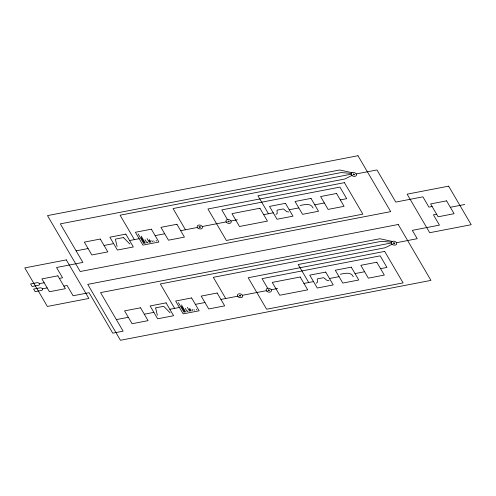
<?xml version="1.0" encoding="UTF-8"?>
<svg xmlns="http://www.w3.org/2000/svg" width="496" height="496" viewBox="0 0 496 496"><rect width="100%" height="100%" fill="white"/><g stroke="black" fill="none" stroke-linecap="round" stroke-linejoin="round"><path stroke-width="0.74" d="M199.528 227.552L200.13 226.43M239.779 296.31L240.374 295.182M351.794 175.516L344.943 178.982L257.939 195.759L268.472 213.751M392.045 244.268L385.187 247.74L298.189 264.517L308.723 282.509M275.987 214.452L277.233 213.472L277.004 210.416A1.705 1.19 17.4 0 1 277.283 210.099L283.148 208.971A1.705 1.19 17.4 0 1 283.7 209.126L286.738 211.643L288.759 211.984M316.237 283.204L317.483 282.23L317.254 279.174A1.705 1.19 17.4 0 1 317.533 278.857L323.392 277.723A1.705 1.19 17.4 0 1 323.95 277.878L326.988 280.395L329.003 280.742M351.044 174.226L173.048 208.556L185.461 229.766M353.016 174.561L354.609 174.257M356.209 173.947L376.96 169.948L395.771 202.077L422.908 196.838L428.922 207.123L432.115 206.503M300.068 205.511C304.37 204.643 310.769 202.752 313.081 208.01M76.111 250.852L88.083 248.546M104.048 245.464L113.627 243.617M129.592 240.541L139.171 238.694M155.13 235.612L164.709 233.765M180.674 230.69L197.433 227.453M202.225 226.529L226.17 221.91M227.763 221.607L229.363 221.297M230.956 220.987L237.342 219.759M263.686 214.675L273.259 212.827M289.224 209.752L298.803 207.905M314.768 204.823L324.347 202.976M340.306 199.9L346.692 198.667L339.921 187.097L221.793 209.882L227.435 219.523M59.371 278.399L62.564 277.779L56.544 267.499L82.882 262.421L60.314 223.863L339.673 169.985L351.887 172.639M39.37 283.681A1.804 1.265 17.4 0 1 38.527 285.274L32.141 286.508L30.634 283.935L37.02 282.708A1.804 1.265 17.4 0 1 39.37 283.681L44.156 282.763M450.337 207.285L464.702 204.513M42.377 288.827A1.804 1.265 17.4 0 1 41.534 290.42L35.148 291.648L33.641 289.081L40.027 287.847A1.804 1.265 17.4 0 1 42.377 288.827L47.17 287.903M63.885 286.105L67.078 285.491L73.092 295.771L89.057 292.696L112.753 333.176L123.132 331.173L100.564 292.621L379.924 238.743L392.138 241.391M436.629 214.216L433.436 214.83L439.456 225.116L412.319 230.349L417.21 238.7L396.459 242.705M391.288 242.984L213.299 277.314L225.711 298.518M393.266 243.319L394.859 243.009M340.318 274.269C344.621 273.401 351.013 271.51 353.326 276.768M116.362 319.61L128.334 317.297M144.299 314.222L153.878 312.375M169.837 309.293L179.416 307.446M195.381 304.37L204.96 302.523M220.925 299.441L237.683 296.211M242.47 295.287L266.42 290.668M268.014 290.358L269.613 290.055M271.207 289.745L277.593 288.511M303.93 283.433L313.509 281.585M329.474 278.504L339.053 276.656M355.018 273.581L364.591 271.734M380.556 268.652L386.942 267.425L380.172 255.855L262.043 278.64L267.685 288.281M351.466 173.433L341.18 172.558L120.088 215.196L134.379 239.618M391.71 242.191L381.43 241.31L160.332 283.954L174.629 308.369M199.001 226.647L200.663 227.335M239.246 295.405L240.907 296.093M123.727 237.807L129.878 244.057M170.122 312.815L163.978 306.565A1.581 1.11 17.4 0 0 163.742 306.472A1.438 1.004 17.4 0 0 163.283 306.385L156.035 307.78A1.438 1.004 17.4 0 0 155.825 307.948M353.437 173.767L354.187 175.051M393.688 242.525L394.438 243.809M228.185 220.807L228.941 222.09M268.435 289.565L269.185 290.848M156.166 240.417L156.544 241.062M196.416 309.175L196.794 309.82M153.772 240.882L154.151 241.521M194.023 309.634L194.401 310.279M151.801 240.548L152.551 241.831M192.051 309.299L192.801 310.589M149.451 239.568L150.958 242.141M189.701 308.326L191.208 310.893M149.029 240.368L150.158 242.29M189.28 309.12L190.408 311.048M147.101 238.588L149.364 242.445M187.352 307.346L189.608 311.203M147.386 242.11L147.765 242.755M187.637 310.868L188.015 311.513M145.086 239.698L146.965 242.91M185.337 308.45L187.215 311.662M141.23 236.146L145.371 243.214M181.48 304.904L185.616 311.972M141.186 237.59L144.572 243.369M181.437 306.342L184.822 312.127M138.13 233.883L143.772 243.524M178.38 302.641L184.022 312.282M157.35 315.276L155.676 308.165A1.581 1.11 17.4 0 1 155.825 307.948M117.106 246.524L115.425 239.407A1.581 1.11 17.4 0 1 115.574 239.19A1.438 1.004 17.4 0 1 115.791 239.029L123.033 237.627A1.438 1.004 17.4 0 1 123.492 237.72A1.581 1.11 17.4 0 1 123.727 237.807M357.976 155.725L47.486 215.611L80.216 271.517L390.705 211.631L357.976 155.725M344.429 182.658L207.942 208.977L226.368 240.467L362.861 214.142L344.429 182.658M100.285 239.041L84.326 242.116L91.847 254.969L107.812 251.894L100.285 239.041M125.829 234.112L109.864 237.193L117.391 250.046L133.35 246.965L125.829 234.112M151.373 229.189L135.408 232.264L142.929 245.117L158.894 242.036L151.373 229.189M176.911 224.26L160.946 227.342L168.473 240.194L184.438 237.113L176.911 224.26M259.923 208.252L231.985 213.64L239.506 226.492L267.443 221.104L259.923 208.252M285.467 203.323L269.502 206.404L277.022 219.257L292.987 216.175L285.467 203.323M311.004 198.4L295.039 201.475L302.566 214.328L318.531 211.253L311.004 198.4M336.548 193.471L320.583 196.552L328.104 209.405L344.069 206.324L336.548 193.471M66.303 259.898L24.8 267.902L47.368 306.454L88.877 298.449L66.303 259.898M448.632 186.155L407.123 194.165L429.697 232.717L471.2 224.713L448.632 186.155M57.865 275.826L41.9 278.907L49.426 291.753L65.385 288.678L57.865 275.826M446.574 200.855L430.615 203.937L438.135 216.789L454.1 213.708L446.574 200.855M398.226 224.483L87.736 284.369L120.46 340.275L430.95 280.389L398.226 224.483M384.679 251.41L248.186 277.735L266.619 309.225L403.105 282.9L384.679 251.41M140.535 307.793L124.57 310.874L132.097 323.727L148.056 320.645L140.535 307.793M166.079 302.87L150.114 305.945L157.635 318.798L173.6 315.723L166.079 302.87M191.617 297.941L175.652 301.022L183.179 313.875L199.144 310.794L191.617 297.941M217.161 293.018L201.196 296.093L208.717 308.946L224.682 305.871L217.161 293.018M300.173 277.01L272.236 282.398L279.756 295.244L307.694 289.856L300.173 277.01M325.711 272.081L309.746 275.162L317.273 288.009L333.238 284.933L325.711 272.081M351.255 267.152L335.29 270.233L342.81 283.086L358.775 280.004L351.255 267.152M376.793 262.229L360.834 265.31L368.354 278.157L384.319 275.082L376.793 262.229M197.972 228.092A2.709 1.897 17.4 0 0 202.393 227.875A2.709 1.897 17.4 0 0 199.125 225.017A2.709 1.897 17.4 0 0 197.972 228.092M226.728 222.568A2.709 1.897 17.4 0 0 231.136 222.307A2.709 1.897 17.4 0 0 227.825 219.474A2.709 1.897 17.4 0 0 226.728 222.568M351.98 175.528A2.709 1.897 17.4 0 0 356.382 175.268A2.709 1.897 17.4 0 0 353.078 172.434A2.709 1.897 17.4 0 0 351.98 175.528M238.216 296.844A2.709 1.897 17.4 0 0 242.637 296.627A2.709 1.897 17.4 0 0 239.376 293.768A2.709 1.897 17.4 0 0 238.216 296.844M266.978 291.326A2.709 1.897 17.4 0 0 271.38 291.065A2.709 1.897 17.4 0 0 268.076 288.232A2.709 1.897 17.4 0 0 266.978 291.326M392.231 244.286A2.709 1.897 17.4 0 0 396.633 244.02A2.709 1.897 17.4 0 0 393.322 241.192A2.709 1.897 17.4 0 0 392.231 244.286"/></g></svg>
